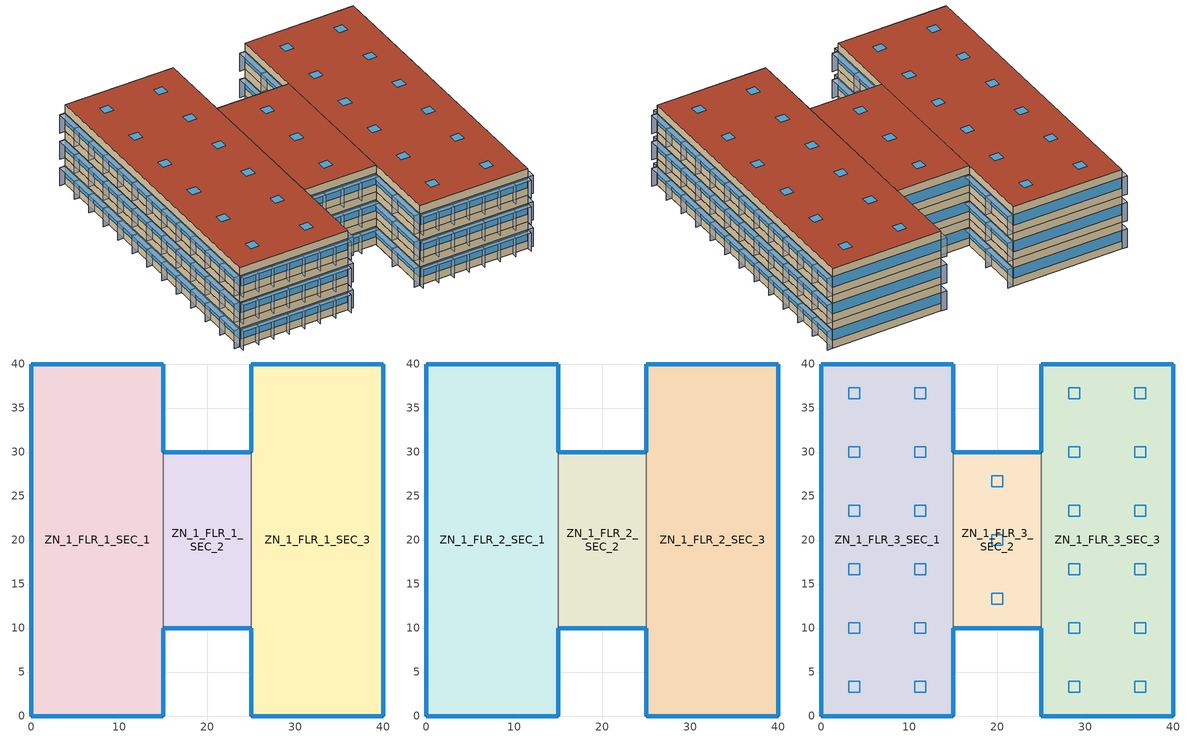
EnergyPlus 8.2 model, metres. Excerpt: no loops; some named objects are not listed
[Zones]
ZN_1_FLR_1_SEC_1
 floor ground (ASHRAE 90.1-2004_Sec 5.5-5_Unheated_Ext-slab): 15,40 15,0 0,0 0,40 z0
 wall outside (ASHRAE 90.1-2004_Sec 5.5-5_Steel-Framed_Ext-wall): 15,30 15,40 0,40 0,0 15,0 15,10 z0:3.8
 wall to ZN_1_FLR_1_SEC_2 (ASHRAE 90.1-2004_Sec 5.5-5_Interior Wall_Int-Wall): 15,10 15,30 z0:3.8
 window (ASHRAE 90.1-2004_Sec 5.5-5_0.3_0.4_fixed_south_window): 0.05,0 14.95,0 z1.1:2.63
 window (ASHRAE 90.1-2004_Sec 5.5-5_0.3_0.4_fixed_east_window): 15,0.05 15,9.95 / 15,30.05 15,39.95 z1.1:2.63
 window (ASHRAE 90.1-2004_Sec 5.5-5_0.3_0.4_fixed_north_window): 14.95,40 0.05,40 z1.1:2.63
 window (ASHRAE 90.1-2004_Sec 5.5-5_0.3_0.4_fixed_west_window): 0,39.95 0,0.05 z1.1:2.62
ZN_1_FLR_1_SEC_2
 floor ground (ASHRAE 90.1-2004_Sec 5.5-5_Unheated_Ext-slab): 25,30 25,10 15,10 15,30 z0
 wall outside (ASHRAE 90.1-2004_Sec 5.5-5_Steel-Framed_Ext-wall): 15,10 25,10 / 25,30 15,30 z0:3.8
 wall to ZN_1_FLR_1_SEC_3 (ASHRAE 90.1-2004_Sec 5.5-5_Interior Wall_Int-Wall): 25,10 25,30 z0:3.8
 window (ASHRAE 90.1-2004_Sec 5.5-5_0.3_0.4_fixed_south_window): 15.05,10 24.95,10 z1.1:2.63
 window (ASHRAE 90.1-2004_Sec 5.5-5_0.3_0.4_fixed_north_window): 24.95,30 15.05,30 z1.1:2.63
ZN_1_FLR_1_SEC_3
 floor ground (ASHRAE 90.1-2004_Sec 5.5-5_Unheated_Ext-slab): 40,40 40,0 25,0 25,40 z0
 wall outside (ASHRAE 90.1-2004_Sec 5.5-5_Steel-Framed_Ext-wall): 25,10 25,0 40,0 40,40 25,40 25,30 z0:3.8
 window (ASHRAE 90.1-2004_Sec 5.5-5_0.3_0.4_fixed_south_window): 25.05,0 39.95,0 z1.1:2.63
 window (ASHRAE 90.1-2004_Sec 5.5-5_0.3_0.4_fixed_east_window): 40,0.05 40,39.95 z1.1:2.62
 window (ASHRAE 90.1-2004_Sec 5.5-5_0.3_0.4_fixed_north_window): 39.95,40 25.05,40 z1.1:2.63
 window (ASHRAE 90.1-2004_Sec 5.5-5_0.3_0.4_fixed_west_window): 25,39.95 25,30.05 / 25,9.95 25,0.05 z1.1:2.63
ZN_1_FLR_2_SEC_1
 floor to ZN_1_FLR_1_SEC_1 (INT-FLOOR-UNDERSIDE): 15,40 15,0 0,0 0,40 z3.8
 wall outside (ASHRAE 90.1-2004_Sec 5.5-5_Steel-Framed_Ext-wall): 15,30 15,40 0,40 0,0 15,0 15,10 z3.8:7.6
 wall to ZN_1_FLR_2_SEC_2 (ASHRAE 90.1-2004_Sec 5.5-5_Interior Wall_Int-Wall): 15,10 15,30 z3.8:7.6
 window (ASHRAE 90.1-2004_Sec 5.5-5_0.3_0.4_fixed_south_window): 0.05,0 14.95,0 z4.9:6.43
 window (ASHRAE 90.1-2004_Sec 5.5-5_0.3_0.4_fixed_east_window): 15,0.05 15,9.95 / 15,30.05 15,39.95 z4.9:6.43
 window (ASHRAE 90.1-2004_Sec 5.5-5_0.3_0.4_fixed_north_window): 14.95,40 0.05,40 z4.9:6.43
 window (ASHRAE 90.1-2004_Sec 5.5-5_0.3_0.4_fixed_west_window): 0,39.95 0,0.05 z4.9:6.42
ZN_1_FLR_2_SEC_2
 floor to ZN_1_FLR_1_SEC_2 (INT-FLOOR-UNDERSIDE): 25,30 25,10 15,10 15,30 z3.8
 wall outside (ASHRAE 90.1-2004_Sec 5.5-5_Steel-Framed_Ext-wall): 15,10 25,10 / 25,30 15,30 z3.8:7.6
 wall to ZN_1_FLR_2_SEC_3 (ASHRAE 90.1-2004_Sec 5.5-5_Interior Wall_Int-Wall): 25,10 25,30 z3.8:7.6
 window (ASHRAE 90.1-2004_Sec 5.5-5_0.3_0.4_fixed_south_window): 15.05,10 24.95,10 z4.9:6.43
 window (ASHRAE 90.1-2004_Sec 5.5-5_0.3_0.4_fixed_north_window): 24.95,30 15.05,30 z4.9:6.43
ZN_1_FLR_2_SEC_3
 floor to ZN_1_FLR_1_SEC_3 (INT-FLOOR-UNDERSIDE): 40,40 40,0 25,0 25,40 z3.8
 wall outside (ASHRAE 90.1-2004_Sec 5.5-5_Steel-Framed_Ext-wall): 25,10 25,0 40,0 40,40 25,40 25,30 z3.8:7.6
 window (ASHRAE 90.1-2004_Sec 5.5-5_0.3_0.4_fixed_south_window): 25.05,0 39.95,0 z4.9:6.43
 window (ASHRAE 90.1-2004_Sec 5.5-5_0.3_0.4_fixed_east_window): 40,0.05 40,39.95 z4.9:6.42
 window (ASHRAE 90.1-2004_Sec 5.5-5_0.3_0.4_fixed_north_window): 39.95,40 25.05,40 z4.9:6.43
 window (ASHRAE 90.1-2004_Sec 5.5-5_0.3_0.4_fixed_west_window): 25,39.95 25,30.05 / 25,9.95 25,0.05 z4.9:6.43
ZN_1_FLR_3_SEC_1
 floor to ZN_1_FLR_2_SEC_1 (INT-FLOOR-UNDERSIDE): 15,40 15,0 0,0 0,40 z7.6
 wall outside (ASHRAE 90.1-2004_Sec 5.5-5_Steel-Framed_Ext-wall): 15,30 15,40 0,40 0,0 15,0 15,10 z7.6:11.4
 wall to ZN_1_FLR_3_SEC_2 (ASHRAE 90.1-2004_Sec 5.5-5_Interior Wall_Int-Wall): 15,10 15,30 z7.6:11.4
 window (ASHRAE 90.1-2004_Sec 5.5-5_0.3_0.4_fixed_south_window): 0.05,0 14.95,0 z8.7:10.23
 window (ASHRAE 90.1-2004_Sec 5.5-5_0.3_0.4_fixed_east_window): 15,0.05 15,9.95 / 15,30.05 15,39.95 z8.7:10.23
 window (ASHRAE 90.1-2004_Sec 5.5-5_0.3_0.4_fixed_north_window): 14.95,40 0.05,40 z8.7:10.23
 window (ASHRAE 90.1-2004_Sec 5.5-5_0.3_0.4_fixed_west_window): 0,39.95 0,0.05 z8.7:10.22
 roof outside (ASHRAE 90.1-2004_Sec 5.5-5_IEAD_Roof): 0,40 0,0 15,0 15,40 z11.4
 skylight (ASHRAE 90.1-2004_Sec 5.5-5_0.02_1_All Skylights without Curb_Skylight): 3.14,3.94 3.14,2.72 4.36,2.72 4.36,3.94 z11.4; 10.64,3.94 10.64,2.72 11.86,2.72 11.86,3.94 z11.4; 3.14,10.61 3.14,9.39 4.36,9.39 4.36,10.61 z11.4; 10.64,10.61 10.64,9.39 11.86,9.39 11.86,10.61 z11.4; 3.14,17.28 3.14,16.06 4.36,16.06 4.36,17.28 z11.4; 10.64,17.28 10.64,16.06 11.86,16.06 11.86,17.28 z11.4; 3.14,23.94 3.14,22.72 4.36,22.72 4.36,23.94 z11.4; 10.64,23.94 10.64,22.72 11.86,22.72 11.86,23.94 z11.4; 3.14,30.61 3.14,29.39 4.36,29.39 4.36,30.61 z11.4; 10.64,30.61 10.64,29.39 11.86,29.39 11.86,30.61 z11.4; 3.14,37.28 3.14,36.06 4.36,36.06 4.36,37.28 z11.4; 10.64,37.28 10.64,36.06 11.86,36.06 11.86,37.28 z11.4
ZN_1_FLR_3_SEC_2
 floor to ZN_1_FLR_2_SEC_2 (INT-FLOOR-UNDERSIDE): 25,30 25,10 15,10 15,30 z7.6
 wall outside (ASHRAE 90.1-2004_Sec 5.5-5_Steel-Framed_Ext-wall): 15,10 25,10 / 25,30 15,30 z7.6:11.4
 wall to ZN_1_FLR_3_SEC_3 (ASHRAE 90.1-2004_Sec 5.5-5_Interior Wall_Int-Wall): 25,10 25,30 z7.6:11.4
 window (ASHRAE 90.1-2004_Sec 5.5-5_0.3_0.4_fixed_south_window): 15.05,10 24.95,10 z8.7:10.23
 window (ASHRAE 90.1-2004_Sec 5.5-5_0.3_0.4_fixed_north_window): 24.95,30 15.05,30 z8.7:10.23
 roof outside (ASHRAE 90.1-2004_Sec 5.5-5_IEAD_Roof): 15,30 15,10 25,10 25,30 z11.4
 skylight (ASHRAE 90.1-2004_Sec 5.5-5_0.02_1_All Skylights without Curb_Skylight): 19.39,13.94 19.39,12.72 20.61,12.72 20.61,13.94 z11.4; 19.39,20.61 19.39,19.39 20.61,19.39 20.61,20.61 z11.4; 19.39,27.28 19.39,26.06 20.61,26.06 20.61,27.28 z11.4
ZN_1_FLR_3_SEC_3
 floor to ZN_1_FLR_2_SEC_3 (INT-FLOOR-UNDERSIDE): 40,40 40,0 25,0 25,40 z7.6
 wall outside (ASHRAE 90.1-2004_Sec 5.5-5_Steel-Framed_Ext-wall): 25,10 25,0 40,0 40,40 25,40 25,30 z7.6:11.4
 window (ASHRAE 90.1-2004_Sec 5.5-5_0.3_0.4_fixed_south_window): 25.05,0 39.95,0 z8.7:10.23
 window (ASHRAE 90.1-2004_Sec 5.5-5_0.3_0.4_fixed_east_window): 40,0.05 40,39.95 z8.7:10.22
 window (ASHRAE 90.1-2004_Sec 5.5-5_0.3_0.4_fixed_north_window): 39.95,40 25.05,40 z8.7:10.23
 window (ASHRAE 90.1-2004_Sec 5.5-5_0.3_0.4_fixed_west_window): 25,39.95 25,30.05 / 25,9.95 25,0.05 z8.7:10.23
 roof outside (ASHRAE 90.1-2004_Sec 5.5-5_IEAD_Roof): 25,40 25,0 40,0 40,40 z11.4
 skylight (ASHRAE 90.1-2004_Sec 5.5-5_0.02_1_All Skylights without Curb_Skylight): 28.14,3.94 28.14,2.72 29.36,2.72 29.36,3.94 z11.4; 35.64,3.94 35.64,2.72 36.86,2.72 36.86,3.94 z11.4; 28.14,10.61 28.14,9.39 29.36,9.39 29.36,10.61 z11.4; 35.64,10.61 35.64,9.39 36.86,9.39 36.86,10.61 z11.4; 28.14,17.28 28.14,16.06 29.36,16.06 29.36,17.28 z11.4; 35.64,17.28 35.64,16.06 36.86,16.06 36.86,17.28 z11.4; 28.14,23.94 28.14,22.72 29.36,22.72 29.36,23.94 z11.4; 35.64,23.94 35.64,22.72 36.86,22.72 36.86,23.94 z11.4; 28.14,30.61 28.14,29.39 29.36,29.39 29.36,30.61 z11.4; 35.64,30.61 35.64,29.39 36.86,29.39 36.86,30.61 z11.4; 28.14,37.28 28.14,36.06 29.36,36.06 29.36,37.28 z11.4; 35.64,37.28 35.64,36.06 36.86,36.06 36.86,37.28 z11.4
shading: 0,-0.77 0,-0.01 / 2.14,-0.77 2.14,-0.01 / 4.29,-0.77 4.29,-0.01 / 6.43,-0.77 6.43,-0.01 / 8.57,-0.77 8.57,-0.01 / 10.71,-0.77 10.71,-0.01 / 12.86,-0.77 12.86,-0.01 / 15,-0.77 15,-0.01 / 15.77,0 15.01,0 / 15.77,5 15.01,5 / 15.77,10 15.01,10 / 15.77,35 15.01,35 / 15.77,40 15.01,40 / 17.5,9.23 17.5,9.99 / 20,9.23 20,9.99 / 22.5,9.23 22.5,9.99 / 25,9.23 25,9.99 / 25,-0.77 25,-0.01 / 27.14,-0.77 27.14,-0.01 / 29.29,-0.77 29.29,-0.01 / 31.43,-0.77 31.43,-0.01 / 33.57,-0.77 33.57,-0.01 / 35.71,-0.77 35.71,-0.01 / 37.86,-0.77 37.86,-0.01 / 40,-0.77 40,-0.01 / 24.23,40 24.99,40 / 24.23,35 24.99,35 / 24.23,10 24.99,10 / 24.23,5 24.99,5 / 24.23,0 24.99,0 z0:2.63; -0.76,40 -0.01,40 / -0.76,36.67 -0.01,36.67 / -0.76,33.33 -0.01,33.33 / -0.76,30 -0.01,30 / -0.76,26.67 -0.01,26.67 / -0.76,23.33 -0.01,23.33 / -0.76,20 -0.01,20 / -0.76,16.67 -0.01,16.67 / -0.76,13.33 -0.01,13.33 / -0.76,10 -0.01,10 / -0.76,6.67 -0.01,6.67 / -0.76,3.33 -0.01,3.33 / -0.76,0 -0.01,0 / 40.76,0 40.01,0 / 40.76,3.33 40.01,3.33 / 40.76,6.67 40.01,6.67 / 40.76,10 40.01,10 / 40.76,13.33 40.01,13.33 / 40.76,16.67 40.01,16.67 / 40.76,20 40.01,20 / 40.76,23.33 40.01,23.33 / 40.76,26.67 40.01,26.67 / 40.76,30 40.01,30 / 40.76,33.33 40.01,33.33 / 40.76,36.67 40.01,36.67 / 40.76,40 40.01,40 z0:2.62; 0,-0.77 0,-0.01 / 2.14,-0.77 2.14,-0.01 / 4.29,-0.77 4.29,-0.01 / 6.43,-0.77 6.43,-0.01 / 8.57,-0.77 8.57,-0.01 / 10.71,-0.77 10.71,-0.01 / 12.86,-0.77 12.86,-0.01 / 15,-0.77 15,-0.01 / 15.77,0 15.01,0 / 15.77,5 15.01,5 / 15.77,10 15.01,10 / 15.77,35 15.01,35 / 15.77,40 15.01,40 / 17.5,9.23 17.5,9.99 / 20,9.23 20,9.99 / 22.5,9.23 22.5,9.99 / 25,9.23 25,9.99 / 25,-0.77 25,-0.01 / 27.14,-0.77 27.14,-0.01 / 29.29,-0.77 29.29,-0.01 / 31.43,-0.77 31.43,-0.01 / 33.57,-0.77 33.57,-0.01 / 35.71,-0.77 35.71,-0.01 / 37.86,-0.77 37.86,-0.01 / 40,-0.77 40,-0.01 / 24.23,40 24.99,40 / 24.23,35 24.99,35 / 24.23,10 24.99,10 / 24.23,5 24.99,5 / 24.23,0 24.99,0 z3.8:6.43; -0.76,40 -0.01,40 / -0.76,36.67 -0.01,36.67 / -0.76,33.33 -0.01,33.33 / -0.76,30 -0.01,30 / -0.76,26.67 -0.01,26.67 / -0.76,23.33 -0.01,23.33 / -0.76,20 -0.01,20 / -0.76,16.67 -0.01,16.67 / -0.76,13.33 -0.01,13.33 / -0.76,10 -0.01,10 / -0.76,6.67 -0.01,6.67 / -0.76,3.33 -0.01,3.33 / -0.76,0 -0.01,0 / 40.76,0 40.01,0 / 40.76,3.33 40.01,3.33 / 40.76,6.67 40.01,6.67 / 40.76,10 40.01,10 / 40.76,13.33 40.01,13.33 / 40.76,16.67 40.01,16.67 / 40.76,20 40.01,20 / 40.76,23.33 40.01,23.33 / 40.76,26.67 40.01,26.67 / 40.76,30 40.01,30 / 40.76,33.33 40.01,33.33 / 40.76,36.67 40.01,36.67 / 40.76,40 40.01,40 z3.8:6.42; 0,-0.77 0,-0.01 / 2.14,-0.77 2.14,-0.01 / 4.29,-0.77 4.29,-0.01 / 6.43,-0.77 6.43,-0.01 / 8.57,-0.77 8.57,-0.01 / 10.71,-0.77 10.71,-0.01 / 12.86,-0.77 12.86,-0.01 / 15,-0.77 15,-0.01 / 15.77,0 15.01,0 / 15.77,5 15.01,5 / 15.77,10 15.01,10 / 15.77,35 15.01,35 / 15.77,40 15.01,40 / 17.5,9.23 17.5,9.99 / 20,9.23 20,9.99 / 22.5,9.23 22.5,9.99 / 25,9.23 25,9.99 / 25,-0.77 25,-0.01 / 27.14,-0.77 27.14,-0.01 / 29.29,-0.77 29.29,-0.01 / 31.43,-0.77 31.43,-0.01 / 33.57,-0.77 33.57,-0.01 / 35.71,-0.77 35.71,-0.01 / 37.86,-0.77 37.86,-0.01 / 40,-0.77 40,-0.01 / 24.23,40 24.99,40 / 24.23,35 24.99,35 / 24.23,10 24.99,10 / 24.23,5 24.99,5 / 24.23,0 24.99,0 z7.6:10.23; -0.76,40 -0.01,40 / -0.76,36.67 -0.01,36.67 / -0.76,33.33 -0.01,33.33 / -0.76,30 -0.01,30 / -0.76,26.67 -0.01,26.67 / -0.76,23.33 -0.01,23.33 / -0.76,20 -0.01,20 / -0.76,16.67 -0.01,16.67 / -0.76,13.33 -0.01,13.33 / -0.76,10 -0.01,10 / -0.76,6.67 -0.01,6.67 / -0.76,3.33 -0.01,3.33 / -0.76,0 -0.01,0 / 40.76,0 40.01,0 / 40.76,3.33 40.01,3.33 / 40.76,6.67 40.01,6.67 / 40.76,10 40.01,10 / 40.76,13.33 40.01,13.33 / 40.76,16.67 40.01,16.67 / 40.76,20 40.01,20 / 40.76,23.33 40.01,23.33 / 40.76,26.67 40.01,26.67 / 40.76,30 40.01,30 / 40.76,33.33 40.01,33.33 / 40.76,36.67 40.01,36.67 / 40.76,40 40.01,40 z7.6:10.22; 15,0 15,-0.77 0,-0.77 0,0 z2.63; 15.77,10 15.77,0 15,0 15,10 z2.63; 15.77,40 15.77,30 15,30 15,40 z2.63; 0,40 0,0 -0.76,0 -0.76,40 z2.62; 15,0 15,-0.77 0,-0.77 0,0 z6.43; 15.77,10 15.77,0 15,0 15,10 z6.43; 15.77,40 15.77,30 15,30 15,40 z6.43; 0,40 0,0 -0.76,0 -0.76,40 z6.42; 15,0 15,-0.77 0,-0.77 0,0 z10.23; 15.77,10 15.77,0 15,0 15,10 z10.23; 15.77,40 15.77,30 15,30 15,40 z10.23; 0,40 0,0 -0.76,0 -0.76,40 z10.22; 25,10 25,9.23 15,9.23 15,10 z2.63; 25,10 25,9.23 15,9.23 15,10 z6.43; 25,10 25,9.23 15,9.23 15,10 z10.23; 40,0 40,-0.77 25,-0.77 25,0 z2.63; 40.76,40 40.76,0 40,0 40,40 z2.62; 25,40 25,30 24.23,30 24.23,40 z2.63; 25,10 25,0 24.23,0 24.23,10 z2.63; 40,0 40,-0.77 25,-0.77 25,0 z6.43; 40.76,40 40.76,0 40,0 40,40 z6.42; 25,40 25,30 24.23,30 24.23,40 z6.43; 25,10 25,0 24.23,0 24.23,10 z6.43; 40,0 40,-0.77 25,-0.77 25,0 z10.23; 40.76,40 40.76,0 40,0 40,40 z10.22; 25,40 25,30 24.23,30 24.23,40 z10.23; 25,10 25,0 24.23,0 24.23,10 z10.23
[Building]
AutoBuilt Model: EnergyPlus Example File Generator: North Axis {deg}=0; Terrain=City; Loads Convergence Tolerance Value=0.04; Temperature Convergence Tolerance Value {deltaC}=0.2; Solar Distribution=FullInteriorAndExterior; Maximum Number of Warmup Days=25; Minimum Number of Warmup Days=6
[Site:Location]
CHICAGO_IL_USA TMY2-94846: Latitude {deg}=41.78; Longitude {deg}=-87.75; Time Zone {hr}=-6; Elevation {m}=190
[SizingPeriod:DesignDay] Day of Month=21; Humidity Condition Type=Wetbulb; Barometric Pressure {Pa}=99063.21; Rain Indicator=No; Snow Indicator=No; Daylight Saving Time Indicator=No; Solar Model Indicator=ASHRAEClearSky
Name | Month | Day Type | Maximum Dry-Bulb Temperature {C} | Daily Dry-Bulb Temperature Range {deltaC} | Wetbulb or DewPoint at Maximum Dry-Bulb {C} | Wind Speed {m/s} | Wind Direction {deg} | Sky Clearness
CHICAGO_IL_USA Heating 99.6% Conditions | 1 | WinterDesignDay | -21.2 | 0 | -21.2 | 4.6 | 270 | 0
CHICAGO_IL_USA Cooling .4% Conditions WB=>MDB | 7 | SummerDesignDay | 31 | 10.9 | 25.1 | 0 | 0 | 1
[Site:GroundTemperature:BuildingSurface]
19.96, 19.94, 19.99, 20.04, 20.09, 20.17, 20.21, 20.24, 20.23, 20.2, 20.17, 20.12
[Site:WaterMainsTemperature]
Calculation Method=Correlation; Annual Average Outdoor Air Temperature {C}=9.69; Maximum Difference In Monthly Average Outdoor Air Temperatures {deltaC}=28.1
[WindowMaterial:Glazing] Optical Data Type=SpectralAverage; Thickness {m}=0.003; Infrared Transmittance at Normal Incidence=0
Name | Solar Transmittance at Normal Incidence | Front Side Solar Reflectance at Normal Incidence | Back Side Solar Reflectance at Normal Incidence | Visible Transmittance at Normal Incidence | Front Side Visible Reflectance at Normal Incidence | Back Side Visible Reflectance at Normal Incidence | Front Side Infrared Hemispherical Emissivity | Back Side Infrared Hemispherical Emissivity | Conductivity {W/m-K}
Theoretical Glass [64] | 0.5521 | 0.3979 | 0.3979 | 0.6041 | 0.3459 | 0.3459 | 0.85 | 0.85 | 2.3904
Theoretical Glass [65] | 0.6469 | 0.3031 | 0.3031 | 0.7094 | 0.2406 | 0.2406 | 0.85 | 0.85 | 2.4179
Theoretical Glass [28] | 0.383 | 0.567 | 0.567 | 0.411 | 0.539 | 0.539 | 0.92 | 0.92 | 0.0298
[WindowMaterial:Gas]
AIR 6MM: Gas Type=Air; Thickness {m}=0.0063
[Material] Thermal Absorptance=0.9
Name | Roughness | Thickness {m} | Conductivity {W/m-K} | Density {kg/m3} | Specific Heat {J/kg-K} | Solar Absorptance | Visible Absorptance
Roof Membrane | VeryRough | 0.0095 | 0.16 | 1121.29 | 1460 | 0.7 | 0.7
Roof Insulation | MediumRough | 0.125 | 0.049 | 265 | 836.8 | 0.7 | 0.7
Metal Decking | MediumSmooth | 0.0015 | 45.006 | 7680 | 418.4 | 0.7 | 0.3
GP01 1/2 GYPSUM | Smooth | 0.0127 | 0.16 | 800 | 1090 | 0.7 | 0.5
Wall Insulation [8] | MediumRough | 0.0683 | 0.045 | 265 | 836.8 | 0.7 | 0.7
1/2IN Gypsum | Smooth | 0.0127 | 0.16 | 784.9 | 830 | 0.92 | 0.92
MAT-CC05 8 HW CONCRETE | Rough | 0.2032 | 1.311 | 2240 | 836.8 | 0.7 | 0.7
Std Wood 6inch | MediumSmooth | 0.15 | 0.12 | 540 | 1210 | 0.7 | 0.7
Std MAT-CC05 4  MW CONCRETE | Rough | 0.1 | 0.858 | 1968 | 836.8 | 0.7 | 0.2
[Material:NoMass] Thermal Absorptance=0.9; Solar Absorptance=0.7
Name | Roughness | Thermal Resistance {m2-K/W} | Visible Absorptance
MAT-SHEATH | Rough | 0.3626 | 0.7
CP02 CARPET PAD | VeryRough | 0.2165 | 0.8
Std CP02 CARPET PAD | VeryRough | 0.21648 | 0.8
[Construction]
InteriorFurnishings: Std Wood 6inch
INT-FLOOR-UNDERSIDE: Std CP02 CARPET PAD, Std MAT-CC05 4  MW CONCRETE
ASHRAE 90.1-2004_Sec 5.5-5_0.3_0.4_fixed_south_window; ASHRAE 90.1-2004_Sec 5.5-5_0.3_0.4_fixed_east_window; ASHRAE 90.1-2004_Sec 5.5-5_0.3_0.4_fixed_west_window: Theoretical Glass [64], AIR 6MM, Theoretical Glass [64]
ASHRAE 90.1-2004_Sec 5.5-5_0.3_0.4_fixed_north_window: Theoretical Glass [65], AIR 6MM, Theoretical Glass [65]
ASHRAE 90.1-2004_Sec 5.5-5_0.02_1_All Skylights without Curb_Skylight: Theoretical Glass [28]
ASHRAE 90.1-2004_Sec 5.5-5_IEAD_Roof: Roof Membrane, Roof Insulation, Metal Decking
ASHRAE 90.1-2004_Sec 5.5-5_Interior Wall_Int-Wall: GP01 1/2 GYPSUM, GP01 1/2 GYPSUM
ASHRAE 90.1-2004_Sec 5.5-5_Steel-Framed_Ext-wall: MAT-SHEATH, Wall Insulation [8], 1/2IN Gypsum
ASHRAE 90.1-2004_Sec 5.5-5_Unheated_Ext-slab: MAT-CC05 8 HW CONCRETE, CP02 CARPET PAD
[ComponentCost:LineItem]
Name | Line Item Type | Item | Cost per Area {$/m2}
Interior Furnishings | Construction | InteriorFurnishings | 1
Interior Floor | Construction | INT-FLOOR-UNDERSIDE | 15
Interior Floor Slab | Construction | INT-FLOOR-SLAB | 35
Drop Ceiling | Construction | DropCeiling | 10
Sloped Metal Roof | Construction | Sloped_Metal_Roof | 1
Gable Wall | Construction | Gable_Wall | 1
south:ASHRAE 90.1-2004_Sec 5.5-5_0.3_0.4_fixed_south_window | Construction | ASHRAE 90.1-2004_Sec 5.5-5_0.3_0.4_fixed_south_window | 193.81
east:ASHRAE 90.1-2004_Sec 5.5-5_0.3_0.4_fixed_east_window | Construction | ASHRAE 90.1-2004_Sec 5.5-5_0.3_0.4_fixed_east_window | 193.81
north:ASHRAE 90.1-2004_Sec 5.5-5_0.3_0.4_fixed_north_window | Construction | ASHRAE 90.1-2004_Sec 5.5-5_0.3_0.4_fixed_north_window | 191.81
west:ASHRAE 90.1-2004_Sec 5.5-5_0.3_0.4_fixed_west_window | Construction | ASHRAE 90.1-2004_Sec 5.5-5_0.3_0.4_fixed_west_window | 193.81
SkylightConst:ASHRAE 90.1-2004_Sec 5.5-5_0.02_1_All Skylights without Curb_Skylight | Construction | ASHRAE 90.1-2004_Sec 5.5-5_0.02_1_All Skylights without Curb_Skylight | 1
roofs:ASHRAE 90.1-2004_Sec 5.5-5_IEAD_Roof | Construction | ASHRAE 90.1-2004_Sec 5.5-5_IEAD_Roof | 26.58
int-walls:ASHRAE 90.1-2004_Sec 5.5-5_Interior Wall_Int-Wall | Construction | ASHRAE 90.1-2004_Sec 5.5-5_Interior Wall_Int-Wall | 1
ext-walls:ASHRAE 90.1-2004_Sec 5.5-5_Steel-Framed_Ext-wall | Construction | ASHRAE 90.1-2004_Sec 5.5-5_Steel-Framed_Ext-wall | 41.15
ext-slab:ASHRAE 90.1-2004_Sec 5.5-5_Unheated_Ext-slab | Construction | ASHRAE 90.1-2004_Sec 5.5-5_Unheated_Ext-slab | 24.86
exposed-floor:ASHRAE 90.1-2004_Sec 5.5-5_Mass_ExposedFloor | Construction | ASHRAE 90.1-2004_Sec 5.5-5_Mass_ExposedFloor | 1
attic-floor:ASHRAE 90.1-2004_Sec 5.5-5_Attic Floor_AtticFloor | Construction | ASHRAE 90.1-2004_Sec 5.5-5_Attic Floor_AtticFloor | 18.6
Fixed Shading:ZN_1_FLR_1_SEC_1_Wall_1:shading_south_1 | Shading:Zone:Detailed | ZN_1_FLR_1_SEC_1_Wall_1:shading_south_1 | 0
Fixed Shading:ZN_1_FLR_1_SEC_1_Wall_1:shading_fin_south_2 | Shading:Zone:Detailed | ZN_1_FLR_1_SEC_1_Wall_1:shading_fin_south_2 | 0
Fixed Shading:ZN_1_FLR_1_SEC_1_Wall_1:shading_fin_south_3 | Shading:Zone:Detailed | ZN_1_FLR_1_SEC_1_Wall_1:shading_fin_south_3 | 0
Fixed Shading:ZN_1_FLR_1_SEC_1_Wall_1:shading_fin_south_4 | Shading:Zone:Detailed | ZN_1_FLR_1_SEC_1_Wall_1:shading_fin_south_4 | 0
Fixed Shading:ZN_1_FLR_1_SEC_1_Wall_1:shading_fin_south_5 | Shading:Zone:Detailed | ZN_1_FLR_1_SEC_1_Wall_1:shading_fin_south_5 | 0
Fixed Shading:ZN_1_FLR_1_SEC_1_Wall_1:shading_fin_south_6 | Shading:Zone:Detailed | ZN_1_FLR_1_SEC_1_Wall_1:shading_fin_south_6 | 0
Fixed Shading:ZN_1_FLR_1_SEC_1_Wall_1:shading_fin_south_7 | Shading:Zone:Detailed | ZN_1_FLR_1_SEC_1_Wall_1:shading_fin_south_7 | 0
Fixed Shading:ZN_1_FLR_1_SEC_1_Wall_1:shading_fin_south_8 | Shading:Zone:Detailed | ZN_1_FLR_1_SEC_1_Wall_1:shading_fin_south_8 | 0
Fixed Shading:ZN_1_FLR_1_SEC_1_Wall_1:shading_fin_south_9 | Shading:Zone:Detailed | ZN_1_FLR_1_SEC_1_Wall_1:shading_fin_south_9 | 0
Fixed Shading:ZN_1_FLR_1_SEC_1_Wall_2:shading_east_1 | Shading:Zone:Detailed | ZN_1_FLR_1_SEC_1_Wall_2:shading_east_1 | 0
Fixed Shading:ZN_1_FLR_1_SEC_1_Wall_2:shading_fin_east_2 | Shading:Zone:Detailed | ZN_1_FLR_1_SEC_1_Wall_2:shading_fin_east_2 | 0
Fixed Shading:ZN_1_FLR_1_SEC_1_Wall_2:shading_fin_east_3 | Shading:Zone:Detailed | ZN_1_FLR_1_SEC_1_Wall_2:shading_fin_east_3 | 0
Fixed Shading:ZN_1_FLR_1_SEC_1_Wall_2:shading_fin_east_4 | Shading:Zone:Detailed | ZN_1_FLR_1_SEC_1_Wall_2:shading_fin_east_4 | 0
Fixed Shading:ZN_1_FLR_1_SEC_1_Wall_4:shading_east_1 | Shading:Zone:Detailed | ZN_1_FLR_1_SEC_1_Wall_4:shading_east_1 | 0
Fixed Shading:ZN_1_FLR_1_SEC_1_Wall_4:shading_fin_east_2 | Shading:Zone:Detailed | ZN_1_FLR_1_SEC_1_Wall_4:shading_fin_east_2 | 0
Fixed Shading:ZN_1_FLR_1_SEC_1_Wall_4:shading_fin_east_3 | Shading:Zone:Detailed | ZN_1_FLR_1_SEC_1_Wall_4:shading_fin_east_3 | 0
Fixed Shading:ZN_1_FLR_1_SEC_1_Wall_6:shading_west_1 | Shading:Zone:Detailed | ZN_1_FLR_1_SEC_1_Wall_6:shading_west_1 | 0
Fixed Shading:ZN_1_FLR_1_SEC_1_Wall_6:shading_fin_west_2 | Shading:Zone:Detailed | ZN_1_FLR_1_SEC_1_Wall_6:shading_fin_west_2 | 0
Fixed Shading:ZN_1_FLR_1_SEC_1_Wall_6:shading_fin_west_3 | Shading:Zone:Detailed | ZN_1_FLR_1_SEC_1_Wall_6:shading_fin_west_3 | 0
Fixed Shading:ZN_1_FLR_1_SEC_1_Wall_6:shading_fin_west_4 | Shading:Zone:Detailed | ZN_1_FLR_1_SEC_1_Wall_6:shading_fin_west_4 | 0
Fixed Shading:ZN_1_FLR_1_SEC_1_Wall_6:shading_fin_west_5 | Shading:Zone:Detailed | ZN_1_FLR_1_SEC_1_Wall_6:shading_fin_west_5 | 0
Fixed Shading:ZN_1_FLR_1_SEC_1_Wall_6:shading_fin_west_6 | Shading:Zone:Detailed | ZN_1_FLR_1_SEC_1_Wall_6:shading_fin_west_6 | 0
Fixed Shading:ZN_1_FLR_1_SEC_1_Wall_6:shading_fin_west_7 | Shading:Zone:Detailed | ZN_1_FLR_1_SEC_1_Wall_6:shading_fin_west_7 | 0
Fixed Shading:ZN_1_FLR_1_SEC_1_Wall_6:shading_fin_west_8 | Shading:Zone:Detailed | ZN_1_FLR_1_SEC_1_Wall_6:shading_fin_west_8 | 0
Fixed Shading:ZN_1_FLR_1_SEC_1_Wall_6:shading_fin_west_9 | Shading:Zone:Detailed | ZN_1_FLR_1_SEC_1_Wall_6:shading_fin_west_9 | 0
Fixed Shading:ZN_1_FLR_1_SEC_1_Wall_6:shading_fin_west_10 | Shading:Zone:Detailed | ZN_1_FLR_1_SEC_1_Wall_6:shading_fin_west_10 | 0
Fixed Shading:ZN_1_FLR_1_SEC_1_Wall_6:shading_fin_west_11 | Shading:Zone:Detailed | ZN_1_FLR_1_SEC_1_Wall_6:shading_fin_west_11 | 0
Fixed Shading:ZN_1_FLR_1_SEC_1_Wall_6:shading_fin_west_12 | Shading:Zone:Detailed | ZN_1_FLR_1_SEC_1_Wall_6:shading_fin_west_12 | 0
Fixed Shading:ZN_1_FLR_1_SEC_1_Wall_6:shading_fin_west_13 | Shading:Zone:Detailed | ZN_1_FLR_1_SEC_1_Wall_6:shading_fin_west_13 | 0
Fixed Shading:ZN_1_FLR_1_SEC_1_Wall_6:shading_fin_west_14 | Shading:Zone:Detailed | ZN_1_FLR_1_SEC_1_Wall_6:shading_fin_west_14 | 0
Fixed Shading:ZN_1_FLR_2_SEC_1_Wall_1:shading_south_1 | Shading:Zone:Detailed | ZN_1_FLR_2_SEC_1_Wall_1:shading_south_1 | 0
Fixed Shading:ZN_1_FLR_2_SEC_1_Wall_1:shading_fin_south_2 | Shading:Zone:Detailed | ZN_1_FLR_2_SEC_1_Wall_1:shading_fin_south_2 | 0
Fixed Shading:ZN_1_FLR_2_SEC_1_Wall_1:shading_fin_south_3 | Shading:Zone:Detailed | ZN_1_FLR_2_SEC_1_Wall_1:shading_fin_south_3 | 0
Fixed Shading:ZN_1_FLR_2_SEC_1_Wall_1:shading_fin_south_4 | Shading:Zone:Detailed | ZN_1_FLR_2_SEC_1_Wall_1:shading_fin_south_4 | 0
Fixed Shading:ZN_1_FLR_2_SEC_1_Wall_1:shading_fin_south_5 | Shading:Zone:Detailed | ZN_1_FLR_2_SEC_1_Wall_1:shading_fin_south_5 | 0
Fixed Shading:ZN_1_FLR_2_SEC_1_Wall_1:shading_fin_south_6 | Shading:Zone:Detailed | ZN_1_FLR_2_SEC_1_Wall_1:shading_fin_south_6 | 0
Fixed Shading:ZN_1_FLR_2_SEC_1_Wall_1:shading_fin_south_7 | Shading:Zone:Detailed | ZN_1_FLR_2_SEC_1_Wall_1:shading_fin_south_7 | 0
Fixed Shading:ZN_1_FLR_2_SEC_1_Wall_1:shading_fin_south_8 | Shading:Zone:Detailed | ZN_1_FLR_2_SEC_1_Wall_1:shading_fin_south_8 | 0
Fixed Shading:ZN_1_FLR_2_SEC_1_Wall_1:shading_fin_south_9 | Shading:Zone:Detailed | ZN_1_FLR_2_SEC_1_Wall_1:shading_fin_south_9 | 0
Fixed Shading:ZN_1_FLR_2_SEC_1_Wall_2:shading_east_1 | Shading:Zone:Detailed | ZN_1_FLR_2_SEC_1_Wall_2:shading_east_1 | 0
Fixed Shading:ZN_1_FLR_2_SEC_1_Wall_2:shading_fin_east_2 | Shading:Zone:Detailed | ZN_1_FLR_2_SEC_1_Wall_2:shading_fin_east_2 | 0
Fixed Shading:ZN_1_FLR_2_SEC_1_Wall_2:shading_fin_east_3 | Shading:Zone:Detailed | ZN_1_FLR_2_SEC_1_Wall_2:shading_fin_east_3 | 0
Fixed Shading:ZN_1_FLR_2_SEC_1_Wall_2:shading_fin_east_4 | Shading:Zone:Detailed | ZN_1_FLR_2_SEC_1_Wall_2:shading_fin_east_4 | 0
Fixed Shading:ZN_1_FLR_2_SEC_1_Wall_4:shading_east_1 | Shading:Zone:Detailed | ZN_1_FLR_2_SEC_1_Wall_4:shading_east_1 | 0
Fixed Shading:ZN_1_FLR_2_SEC_1_Wall_4:shading_fin_east_2 | Shading:Zone:Detailed | ZN_1_FLR_2_SEC_1_Wall_4:shading_fin_east_2 | 0
Fixed Shading:ZN_1_FLR_2_SEC_1_Wall_4:shading_fin_east_3 | Shading:Zone:Detailed | ZN_1_FLR_2_SEC_1_Wall_4:shading_fin_east_3 | 0
Fixed Shading:ZN_1_FLR_2_SEC_1_Wall_6:shading_west_1 | Shading:Zone:Detailed | ZN_1_FLR_2_SEC_1_Wall_6:shading_west_1 | 0
Fixed Shading:ZN_1_FLR_2_SEC_1_Wall_6:shading_fin_west_2 | Shading:Zone:Detailed | ZN_1_FLR_2_SEC_1_Wall_6:shading_fin_west_2 | 0
Fixed Shading:ZN_1_FLR_2_SEC_1_Wall_6:shading_fin_west_3 | Shading:Zone:Detailed | ZN_1_FLR_2_SEC_1_Wall_6:shading_fin_west_3 | 0
Fixed Shading:ZN_1_FLR_2_SEC_1_Wall_6:shading_fin_west_4 | Shading:Zone:Detailed | ZN_1_FLR_2_SEC_1_Wall_6:shading_fin_west_4 | 0
Fixed Shading:ZN_1_FLR_2_SEC_1_Wall_6:shading_fin_west_5 | Shading:Zone:Detailed | ZN_1_FLR_2_SEC_1_Wall_6:shading_fin_west_5 | 0
Fixed Shading:ZN_1_FLR_2_SEC_1_Wall_6:shading_fin_west_6 | Shading:Zone:Detailed | ZN_1_FLR_2_SEC_1_Wall_6:shading_fin_west_6 | 0
Fixed Shading:ZN_1_FLR_2_SEC_1_Wall_6:shading_fin_west_7 | Shading:Zone:Detailed | ZN_1_FLR_2_SEC_1_Wall_6:shading_fin_west_7 | 0
Fixed Shading:ZN_1_FLR_2_SEC_1_Wall_6:shading_fin_west_8 | Shading:Zone:Detailed | ZN_1_FLR_2_SEC_1_Wall_6:shading_fin_west_8 | 0
Fixed Shading:ZN_1_FLR_2_SEC_1_Wall_6:shading_fin_west_9 | Shading:Zone:Detailed | ZN_1_FLR_2_SEC_1_Wall_6:shading_fin_west_9 | 0
Fixed Shading:ZN_1_FLR_2_SEC_1_Wall_6:shading_fin_west_10 | Shading:Zone:Detailed | ZN_1_FLR_2_SEC_1_Wall_6:shading_fin_west_10 | 0
Fixed Shading:ZN_1_FLR_2_SEC_1_Wall_6:shading_fin_west_11 | Shading:Zone:Detailed | ZN_1_FLR_2_SEC_1_Wall_6:shading_fin_west_11 | 0
Fixed Shading:ZN_1_FLR_2_SEC_1_Wall_6:shading_fin_west_12 | Shading:Zone:Detailed | ZN_1_FLR_2_SEC_1_Wall_6:shading_fin_west_12 | 0
Fixed Shading:ZN_1_FLR_2_SEC_1_Wall_6:shading_fin_west_13 | Shading:Zone:Detailed | ZN_1_FLR_2_SEC_1_Wall_6:shading_fin_west_13 | 0
Fixed Shading:ZN_1_FLR_2_SEC_1_Wall_6:shading_fin_west_14 | Shading:Zone:Detailed | ZN_1_FLR_2_SEC_1_Wall_6:shading_fin_west_14 | 0
Fixed Shading:ZN_1_FLR_3_SEC_1_Wall_1:shading_south_1 | Shading:Zone:Detailed | ZN_1_FLR_3_SEC_1_Wall_1:shading_south_1 | 0
Fixed Shading:ZN_1_FLR_3_SEC_1_Wall_1:shading_fin_south_2 | Shading:Zone:Detailed | ZN_1_FLR_3_SEC_1_Wall_1:shading_fin_south_2 | 0
Fixed Shading:ZN_1_FLR_3_SEC_1_Wall_1:shading_fin_south_3 | Shading:Zone:Detailed | ZN_1_FLR_3_SEC_1_Wall_1:shading_fin_south_3 | 0
Fixed Shading:ZN_1_FLR_3_SEC_1_Wall_1:shading_fin_south_4 | Shading:Zone:Detailed | ZN_1_FLR_3_SEC_1_Wall_1:shading_fin_south_4 | 0
Fixed Shading:ZN_1_FLR_3_SEC_1_Wall_1:shading_fin_south_5 | Shading:Zone:Detailed | ZN_1_FLR_3_SEC_1_Wall_1:shading_fin_south_5 | 0
Fixed Shading:ZN_1_FLR_3_SEC_1_Wall_1:shading_fin_south_6 | Shading:Zone:Detailed | ZN_1_FLR_3_SEC_1_Wall_1:shading_fin_south_6 | 0
Fixed Shading:ZN_1_FLR_3_SEC_1_Wall_1:shading_fin_south_7 | Shading:Zone:Detailed | ZN_1_FLR_3_SEC_1_Wall_1:shading_fin_south_7 | 0
Fixed Shading:ZN_1_FLR_3_SEC_1_Wall_1:shading_fin_south_8 | Shading:Zone:Detailed | ZN_1_FLR_3_SEC_1_Wall_1:shading_fin_south_8 | 0
Fixed Shading:ZN_1_FLR_3_SEC_1_Wall_1:shading_fin_south_9 | Shading:Zone:Detailed | ZN_1_FLR_3_SEC_1_Wall_1:shading_fin_south_9 | 0
Fixed Shading:ZN_1_FLR_3_SEC_1_Wall_2:shading_east_1 | Shading:Zone:Detailed | ZN_1_FLR_3_SEC_1_Wall_2:shading_east_1 | 0
Fixed Shading:ZN_1_FLR_3_SEC_1_Wall_2:shading_fin_east_2 | Shading:Zone:Detailed | ZN_1_FLR_3_SEC_1_Wall_2:shading_fin_east_2 | 0
Fixed Shading:ZN_1_FLR_3_SEC_1_Wall_2:shading_fin_east_3 | Shading:Zone:Detailed | ZN_1_FLR_3_SEC_1_Wall_2:shading_fin_east_3 | 0
Fixed Shading:ZN_1_FLR_3_SEC_1_Wall_2:shading_fin_east_4 | Shading:Zone:Detailed | ZN_1_FLR_3_SEC_1_Wall_2:shading_fin_east_4 | 0
Fixed Shading:ZN_1_FLR_3_SEC_1_Wall_4:shading_east_1 | Shading:Zone:Detailed | ZN_1_FLR_3_SEC_1_Wall_4:shading_east_1 | 0
Fixed Shading:ZN_1_FLR_3_SEC_1_Wall_4:shading_fin_east_2 | Shading:Zone:Detailed | ZN_1_FLR_3_SEC_1_Wall_4:shading_fin_east_2 | 0
Fixed Shading:ZN_1_FLR_3_SEC_1_Wall_4:shading_fin_east_3 | Shading:Zone:Detailed | ZN_1_FLR_3_SEC_1_Wall_4:shading_fin_east_3 | 0
Fixed Shading:ZN_1_FLR_3_SEC_1_Wall_6:shading_west_1 | Shading:Zone:Detailed | ZN_1_FLR_3_SEC_1_Wall_6:shading_west_1 | 0
Fixed Shading:ZN_1_FLR_3_SEC_1_Wall_6:shading_fin_west_2 | Shading:Zone:Detailed | ZN_1_FLR_3_SEC_1_Wall_6:shading_fin_west_2 | 0
Fixed Shading:ZN_1_FLR_3_SEC_1_Wall_6:shading_fin_west_3 | Shading:Zone:Detailed | ZN_1_FLR_3_SEC_1_Wall_6:shading_fin_west_3 | 0
Fixed Shading:ZN_1_FLR_3_SEC_1_Wall_6:shading_fin_west_4 | Shading:Zone:Detailed | ZN_1_FLR_3_SEC_1_Wall_6:shading_fin_west_4 | 0
Fixed Shading:ZN_1_FLR_3_SEC_1_Wall_6:shading_fin_west_5 | Shading:Zone:Detailed | ZN_1_FLR_3_SEC_1_Wall_6:shading_fin_west_5 | 0
Fixed Shading:ZN_1_FLR_3_SEC_1_Wall_6:shading_fin_west_6 | Shading:Zone:Detailed | ZN_1_FLR_3_SEC_1_Wall_6:shading_fin_west_6 | 0
Fixed Shading:ZN_1_FLR_3_SEC_1_Wall_6:shading_fin_west_7 | Shading:Zone:Detailed | ZN_1_FLR_3_SEC_1_Wall_6:shading_fin_west_7 | 0
Fixed Shading:ZN_1_FLR_3_SEC_1_Wall_6:shading_fin_west_8 | Shading:Zone:Detailed | ZN_1_FLR_3_SEC_1_Wall_6:shading_fin_west_8 | 0
Fixed Shading:ZN_1_FLR_3_SEC_1_Wall_6:shading_fin_west_9 | Shading:Zone:Detailed | ZN_1_FLR_3_SEC_1_Wall_6:shading_fin_west_9 | 0
Fixed Shading:ZN_1_FLR_3_SEC_1_Wall_6:shading_fin_west_10 | Shading:Zone:Detailed | ZN_1_FLR_3_SEC_1_Wall_6:shading_fin_west_10 | 0
Fixed Shading:ZN_1_FLR_3_SEC_1_Wall_6:shading_fin_west_11 | Shading:Zone:Detailed | ZN_1_FLR_3_SEC_1_Wall_6:shading_fin_west_11 | 0
Fixed Shading:ZN_1_FLR_3_SEC_1_Wall_6:shading_fin_west_12 | Shading:Zone:Detailed | ZN_1_FLR_3_SEC_1_Wall_6:shading_fin_west_12 | 0
Fixed Shading:ZN_1_FLR_3_SEC_1_Wall_6:shading_fin_west_13 | Shading:Zone:Detailed | ZN_1_FLR_3_SEC_1_Wall_6:shading_fin_west_13 | 0
Fixed Shading:ZN_1_FLR_3_SEC_1_Wall_6:shading_fin_west_14 | Shading:Zone:Detailed | ZN_1_FLR_3_SEC_1_Wall_6:shading_fin_west_14 | 0
Fixed Shading:ZN_1_FLR_1_SEC_2_Wall_1:shading_south_1 | Shading:Zone:Detailed | ZN_1_FLR_1_SEC_2_Wall_1:shading_south_1 | 0
Fixed Shading:ZN_1_FLR_1_SEC_2_Wall_1:shading_fin_south_2 | Shading:Zone:Detailed | ZN_1_FLR_1_SEC_2_Wall_1:shading_fin_south_2 | 0
Fixed Shading:ZN_1_FLR_1_SEC_2_Wall_1:shading_fin_south_3 | Shading:Zone:Detailed | ZN_1_FLR_1_SEC_2_Wall_1:shading_fin_south_3 | 0
Fixed Shading:ZN_1_FLR_1_SEC_2_Wall_1:shading_fin_south_4 | Shading:Zone:Detailed | ZN_1_FLR_1_SEC_2_Wall_1:shading_fin_south_4 | 0
Fixed Shading:ZN_1_FLR_1_SEC_2_Wall_1:shading_fin_south_5 | Shading:Zone:Detailed | ZN_1_FLR_1_SEC_2_Wall_1:shading_fin_south_5 | 0
Fixed Shading:ZN_1_FLR_2_SEC_2_Wall_1:shading_south_1 | Shading:Zone:Detailed | ZN_1_FLR_2_SEC_2_Wall_1:shading_south_1 | 0
Fixed Shading:ZN_1_FLR_2_SEC_2_Wall_1:shading_fin_south_2 | Shading:Zone:Detailed | ZN_1_FLR_2_SEC_2_Wall_1:shading_fin_south_2 | 0
Fixed Shading:ZN_1_FLR_2_SEC_2_Wall_1:shading_fin_south_3 | Shading:Zone:Detailed | ZN_1_FLR_2_SEC_2_Wall_1:shading_fin_south_3 | 0
Fixed Shading:ZN_1_FLR_2_SEC_2_Wall_1:shading_fin_south_4 | Shading:Zone:Detailed | ZN_1_FLR_2_SEC_2_Wall_1:shading_fin_south_4 | 0
Fixed Shading:ZN_1_FLR_2_SEC_2_Wall_1:shading_fin_south_5 | Shading:Zone:Detailed | ZN_1_FLR_2_SEC_2_Wall_1:shading_fin_south_5 | 0
Fixed Shading:ZN_1_FLR_3_SEC_2_Wall_1:shading_south_1 | Shading:Zone:Detailed | ZN_1_FLR_3_SEC_2_Wall_1:shading_south_1 | 0
Fixed Shading:ZN_1_FLR_3_SEC_2_Wall_1:shading_fin_south_2 | Shading:Zone:Detailed | ZN_1_FLR_3_SEC_2_Wall_1:shading_fin_south_2 | 0
Fixed Shading:ZN_1_FLR_3_SEC_2_Wall_1:shading_fin_south_3 | Shading:Zone:Detailed | ZN_1_FLR_3_SEC_2_Wall_1:shading_fin_south_3 | 0
Fixed Shading:ZN_1_FLR_3_SEC_2_Wall_1:shading_fin_south_4 | Shading:Zone:Detailed | ZN_1_FLR_3_SEC_2_Wall_1:shading_fin_south_4 | 0
Fixed Shading:ZN_1_FLR_3_SEC_2_Wall_1:shading_fin_south_5 | Shading:Zone:Detailed | ZN_1_FLR_3_SEC_2_Wall_1:shading_fin_south_5 | 0
Fixed Shading:ZN_1_FLR_1_SEC_3_Wall_1:shading_south_1 | Shading:Zone:Detailed | ZN_1_FLR_1_SEC_3_Wall_1:shading_south_1 | 0
Fixed Shading:ZN_1_FLR_1_SEC_3_Wall_1:shading_fin_south_2 | Shading:Zone:Detailed | ZN_1_FLR_1_SEC_3_Wall_1:shading_fin_south_2 | 0
Fixed Shading:ZN_1_FLR_1_SEC_3_Wall_1:shading_fin_south_3 | Shading:Zone:Detailed | ZN_1_FLR_1_SEC_3_Wall_1:shading_fin_south_3 | 0
Fixed Shading:ZN_1_FLR_1_SEC_3_Wall_1:shading_fin_south_4 | Shading:Zone:Detailed | ZN_1_FLR_1_SEC_3_Wall_1:shading_fin_south_4 | 0
Fixed Shading:ZN_1_FLR_1_SEC_3_Wall_1:shading_fin_south_5 | Shading:Zone:Detailed | ZN_1_FLR_1_SEC_3_Wall_1:shading_fin_south_5 | 0
Fixed Shading:ZN_1_FLR_1_SEC_3_Wall_1:shading_fin_south_6 | Shading:Zone:Detailed | ZN_1_FLR_1_SEC_3_Wall_1:shading_fin_south_6 | 0
Fixed Shading:ZN_1_FLR_1_SEC_3_Wall_1:shading_fin_south_7 | Shading:Zone:Detailed | ZN_1_FLR_1_SEC_3_Wall_1:shading_fin_south_7 | 0
Fixed Shading:ZN_1_FLR_1_SEC_3_Wall_1:shading_fin_south_8 | Shading:Zone:Detailed | ZN_1_FLR_1_SEC_3_Wall_1:shading_fin_south_8 | 0
Fixed Shading:ZN_1_FLR_1_SEC_3_Wall_1:shading_fin_south_9 | Shading:Zone:Detailed | ZN_1_FLR_1_SEC_3_Wall_1:shading_fin_south_9 | 0
Fixed Shading:ZN_1_FLR_1_SEC_3_Wall_2:shading_east_1 | Shading:Zone:Detailed | ZN_1_FLR_1_SEC_3_Wall_2:shading_east_1 | 0
Fixed Shading:ZN_1_FLR_1_SEC_3_Wall_2:shading_fin_east_2 | Shading:Zone:Detailed | ZN_1_FLR_1_SEC_3_Wall_2:shading_fin_east_2 | 0
Fixed Shading:ZN_1_FLR_1_SEC_3_Wall_2:shading_fin_east_3 | Shading:Zone:Detailed | ZN_1_FLR_1_SEC_3_Wall_2:shading_fin_east_3 | 0
Fixed Shading:ZN_1_FLR_1_SEC_3_Wall_2:shading_fin_east_4 | Shading:Zone:Detailed | ZN_1_FLR_1_SEC_3_Wall_2:shading_fin_east_4 | 0
Fixed Shading:ZN_1_FLR_1_SEC_3_Wall_2:shading_fin_east_5 | Shading:Zone:Detailed | ZN_1_FLR_1_SEC_3_Wall_2:shading_fin_east_5 | 0
Fixed Shading:ZN_1_FLR_1_SEC_3_Wall_2:shading_fin_east_6 | Shading:Zone:Detailed | ZN_1_FLR_1_SEC_3_Wall_2:shading_fin_east_6 | 0
Fixed Shading:ZN_1_FLR_1_SEC_3_Wall_2:shading_fin_east_7 | Shading:Zone:Detailed | ZN_1_FLR_1_SEC_3_Wall_2:shading_fin_east_7 | 0
Fixed Shading:ZN_1_FLR_1_SEC_3_Wall_2:shading_fin_east_8 | Shading:Zone:Detailed | ZN_1_FLR_1_SEC_3_Wall_2:shading_fin_east_8 | 0
Fixed Shading:ZN_1_FLR_1_SEC_3_Wall_2:shading_fin_east_9 | Shading:Zone:Detailed | ZN_1_FLR_1_SEC_3_Wall_2:shading_fin_east_9 | 0
Fixed Shading:ZN_1_FLR_1_SEC_3_Wall_2:shading_fin_east_10 | Shading:Zone:Detailed | ZN_1_FLR_1_SEC_3_Wall_2:shading_fin_east_10 | 0
Fixed Shading:ZN_1_FLR_1_SEC_3_Wall_2:shading_fin_east_11 | Shading:Zone:Detailed | ZN_1_FLR_1_SEC_3_Wall_2:shading_fin_east_11 | 0
Fixed Shading:ZN_1_FLR_1_SEC_3_Wall_2:shading_fin_east_12 | Shading:Zone:Detailed | ZN_1_FLR_1_SEC_3_Wall_2:shading_fin_east_12 | 0
Fixed Shading:ZN_1_FLR_1_SEC_3_Wall_2:shading_fin_east_13 | Shading:Zone:Detailed | ZN_1_FLR_1_SEC_3_Wall_2:shading_fin_east_13 | 0
Fixed Shading:ZN_1_FLR_1_SEC_3_Wall_2:shading_fin_east_14 | Shading:Zone:Detailed | ZN_1_FLR_1_SEC_3_Wall_2:shading_fin_east_14 | 0
Fixed Shading:ZN_1_FLR_1_SEC_3_Wall_4:shading_west_1 | Shading:Zone:Detailed | ZN_1_FLR_1_SEC_3_Wall_4:shading_west_1 | 0
Fixed Shading:ZN_1_FLR_1_SEC_3_Wall_4:shading_fin_west_2 | Shading:Zone:Detailed | ZN_1_FLR_1_SEC_3_Wall_4:shading_fin_west_2 | 0
[Zone] Type=1; Multiplier=1; Ceiling Height {m}=3.8; Floor Area {m2}=autocalculate; Part of Total Floor Area=YES
Name | Volume {m3}
ZN_1_FLR_1_SEC_1; ZN_1_FLR_2_SEC_1; ZN_1_FLR_3_SEC_1; ZN_1_FLR_1_SEC_3; ZN_1_FLR_2_SEC_3; ZN_1_FLR_3_SEC_3 | 2280
ZN_1_FLR_1_SEC_2; ZN_1_FLR_2_SEC_2; ZN_1_FLR_3_SEC_2 | 760
[InternalMass] Construction=InteriorFurnishings
Name | Zone | Surface Area {m2}
ZN_1_FLR_1_SEC_1_InternalMass_1 | ZN_1_FLR_1_SEC_1 | 1200
ZN_1_FLR_2_SEC_1_InternalMass_1 | ZN_1_FLR_2_SEC_1 | 1200
ZN_1_FLR_3_SEC_1_InternalMass_1 | ZN_1_FLR_3_SEC_1 | 1200
ZN_1_FLR_1_SEC_2_InternalMass_1 | ZN_1_FLR_1_SEC_2 | 400
ZN_1_FLR_2_SEC_2_InternalMass_1 | ZN_1_FLR_2_SEC_2 | 400
ZN_1_FLR_3_SEC_2_InternalMass_1 | ZN_1_FLR_3_SEC_2 | 400
ZN_1_FLR_1_SEC_3_InternalMass_1 | ZN_1_FLR_1_SEC_3 | 1200
ZN_1_FLR_2_SEC_3_InternalMass_1 | ZN_1_FLR_2_SEC_3 | 1200
ZN_1_FLR_3_SEC_3_InternalMass_1 | ZN_1_FLR_3_SEC_3 | 1200
[ZoneInfiltration:DesignFlowRate] Schedule=INFIL_SCH; Design Flow Rate Calculation Method=Flow/Zone; Constant Term Coefficient=1; Temperature Term Coefficient=0; Velocity Term Coefficient=0; Velocity Squared Term Coefficient=0
Name | Zone or ZoneList | Design Flow Rate {m3/s}
ZN_1_FLR_1_SEC_1_Infiltration | ZN_1_FLR_1_SEC_1 | 0.3167
ZN_1_FLR_2_SEC_1_Infiltration | ZN_1_FLR_2_SEC_1 | 0.3167
ZN_1_FLR_3_SEC_1_Infiltration | ZN_1_FLR_3_SEC_1 | 0.3167
ZN_1_FLR_1_SEC_2_Infiltration | ZN_1_FLR_1_SEC_2 | 0.1056
ZN_1_FLR_2_SEC_2_Infiltration | ZN_1_FLR_2_SEC_2 | 0.1056
ZN_1_FLR_3_SEC_2_Infiltration | ZN_1_FLR_3_SEC_2 | 0.1056
ZN_1_FLR_1_SEC_3_Infiltration | ZN_1_FLR_1_SEC_3 | 0.3167
ZN_1_FLR_2_SEC_3_Infiltration | ZN_1_FLR_2_SEC_3 | 0.3167
ZN_1_FLR_3_SEC_3_Infiltration | ZN_1_FLR_3_SEC_3 | 0.3167
[People] Number of People Schedule=BLDG_OCC_SCH; Number of People Calculation Method=People; Fraction Radiant=0.3; Activity Level Schedule=ACTIVITY_SCH; Enable ASHRAE 55 Comfort Warnings=NO; Mean Radiant Temperature Calculation Type=ZoneAveraged; Work Efficiency Schedule=WORK_EFF_SCH; Clothing Insulation Calculation Method=ClothingInsulationSchedule; Clothing Insulation Schedule=CLOTHING_SCH; Air Velocity Schedule=AIR_VELO_SCH; Thermal Comfort Model 1 Type=FANGER
Name | Zone or ZoneList | Number of People
ZN_1_FLR_1_SEC_1 | ZN_1_FLR_1_SEC_1 | 23.46
ZN_1_FLR_2_SEC_1 | ZN_1_FLR_2_SEC_1 | 23.46
ZN_1_FLR_3_SEC_1 | ZN_1_FLR_3_SEC_1 | 23.46
ZN_1_FLR_1_SEC_2 | ZN_1_FLR_1_SEC_2 | 7.82
ZN_1_FLR_2_SEC_2 | ZN_1_FLR_2_SEC_2 | 7.82
ZN_1_FLR_3_SEC_2 | ZN_1_FLR_3_SEC_2 | 7.82
ZN_1_FLR_1_SEC_3 | ZN_1_FLR_1_SEC_3 | 23.46
ZN_1_FLR_2_SEC_3 | ZN_1_FLR_2_SEC_3 | 23.46
ZN_1_FLR_3_SEC_3 | ZN_1_FLR_3_SEC_3 | 23.46
[Lights] Schedule=BLDG_LIGHT_SCH; Design Level Calculation Method=LightingLevel; Return Air Fraction=0; Fraction Radiant=0.2; Fraction Visible=0.2; Fraction Replaceable=1
Name | Zone or ZoneList | Lighting Level {W}
ZN_1_FLR_1_SEC_1_Lights | ZN_1_FLR_1_SEC_1 | 6480
ZN_1_FLR_2_SEC_1_Lights | ZN_1_FLR_2_SEC_1 | 6480
ZN_1_FLR_3_SEC_1_Lights | ZN_1_FLR_3_SEC_1 | 6480
ZN_1_FLR_1_SEC_2_Lights | ZN_1_FLR_1_SEC_2 | 2160
ZN_1_FLR_2_SEC_2_Lights | ZN_1_FLR_2_SEC_2 | 2160
ZN_1_FLR_3_SEC_2_Lights | ZN_1_FLR_3_SEC_2 | 2160
ZN_1_FLR_1_SEC_3_Lights | ZN_1_FLR_1_SEC_3 | 6480
ZN_1_FLR_2_SEC_3_Lights | ZN_1_FLR_2_SEC_3 | 6480
ZN_1_FLR_3_SEC_3_Lights | ZN_1_FLR_3_SEC_3 | 6480
[ElectricEquipment] Schedule=BLDG_EQUIP_SCH; Design Level Calculation Method=EquipmentLevel; Fraction Latent=0; Fraction Radiant=0.5; Fraction Lost=0
Name | Zone or ZoneList | Design Level {W}
ZN_1_FLR_1_SEC_1_MiscPlug_Equip | ZN_1_FLR_1_SEC_1 | 4842
ZN_1_FLR_2_SEC_1_MiscPlug_Equip | ZN_1_FLR_2_SEC_1 | 4842
ZN_1_FLR_3_SEC_1_MiscPlug_Equip | ZN_1_FLR_3_SEC_1 | 4842
ZN_1_FLR_1_SEC_2_MiscPlug_Equip | ZN_1_FLR_1_SEC_2 | 1614
ZN_1_FLR_2_SEC_2_MiscPlug_Equip | ZN_1_FLR_2_SEC_2 | 1614
ZN_1_FLR_3_SEC_2_MiscPlug_Equip | ZN_1_FLR_3_SEC_2 | 1614
ZN_1_FLR_1_SEC_3_MiscPlug_Equip | ZN_1_FLR_1_SEC_3 | 4842
ZN_1_FLR_2_SEC_3_MiscPlug_Equip | ZN_1_FLR_2_SEC_3 | 4842
ZN_1_FLR_3_SEC_3_MiscPlug_Equip | ZN_1_FLR_3_SEC_3 | 4842
[Schedule:Compact]
BLDG_LIGHT_SCH: Through: 12/31, For: Weekdays SummerDesignDay, Until: 05:00, 0.05, Until: 07:00, 0.1, Until: 08:00, 0.3, Until: 17:00, 0.9, Until: 18:00, 0.5, Until: 20:00, 0.3, Until: 22:00, 0.2, Until: 23:00, 0.1, Until: 24:00, 0.05, For: Saturday WinterDesignDay, Until: 06:00, 0.05, Until: 08:00, 0.1, Until: 12:00, 0.3, Until: 17:00, 0.15, Until: 24:00, 0.05, For: Sunday Holidays AllOtherDays, Until: 24:00, 0.05
BLDG_EQUIP_SCH: Through: 12/31, For: Weekdays SummerDesignDay, Until: 08:00, 0.4, Until: 12:00, 0.9, Until: 13:00, 0.8, Until: 17:00, 0.9, Until: 18:00, 0.5, Until: 24:00, 0.4, For: Saturday WinterDesignDay, Until: 06:00, 0.3, Until: 08:00, 0.4, Until: 12:00, 0.5, Until: 17:00, 0.35, Until: 24:00, 0.3, For: Sunday Holidays AllOtherDays, Until: 24:00, 0.3
BLDG_OCC_SCH: Through: 12/31, For: Weekdays, Until: 06:00, 0, Until: 07:00, 0.1, Until: 08:00, 0.2, Until: 12:00, 0.95, Until: 13:00, 0.5, Until: 17:00, 0.95, Until: 18:00, 0.3, Until: 22:00, 0.1, Until: 24:00, 0.05, For: SummerDesignDay, Until: 06:00, 0, Until: 22:00, 1, Until: 24:00, 0.05, For: Saturday WinterDesignDay, Until: 06:00, 0, Until: 08:00, 0.1, Until: 12:00, 0.3, Until: 17:00, 0.1, Until: 19:00, 0.05, Until: 24:00, 0, For: Sunday Holidays AllOtherDays, Until: 06:00, 0, Until: 18:00, 0.05, Until: 24:00, 0
ACTIVITY_SCH: Through: 12/31, For: AllDays, Until: 24:00, 120
WORK_EFF_SCH: Through: 12/31, For: AllDays, Until: 24:00, 0
AIR_VELO_SCH: Through: 12/31, For: AllDays, Until: 24:00, 0.2
CLOTHING_SCH: Through: 04/30, For: AllDays, Until: 24:00, 1, Through: 09/30, For: AllDays, Until: 24:00, 0.5, Through: 12/31, For: AllDays, Until: 24:00, 1
INFIL_SCH: Through: 12/31, For: Weekdays SummerDesignDay, Until: 06:00, 1, Until: 22:00, 0, Until: 24:00, 1, For: Saturday WinterDesignDay, Until: 06:00, 1, Until: 18:00, 0, Until: 24:00, 1, For: Sunday Holidays AllOtherDays, Until: 24:00, 1
